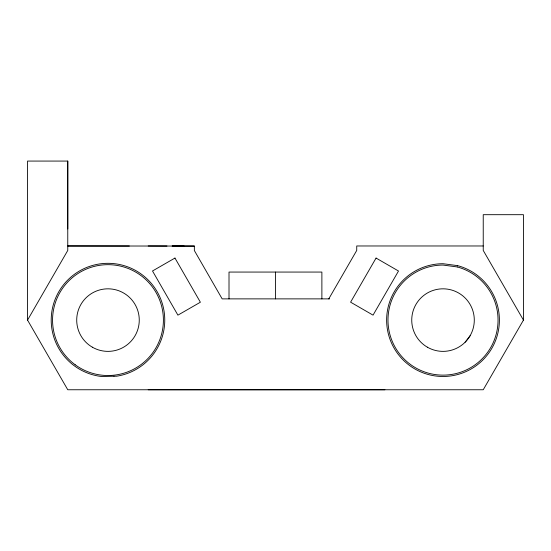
<?xml version="1.0" encoding="UTF-8"?>
<svg xmlns="http://www.w3.org/2000/svg" width="551" height="551" viewBox="0 0 551 551"><rect width="100%" height="100%" fill="white"/><g stroke="black" fill="none" stroke-linecap="round" stroke-linejoin="round"><path stroke-width="0.83" d="M27.55 320.097L27.55 161.071L67.766 161.071L67.766 250.443L27.55 320.097L67.766 389.757L483.234 389.757L523.45 320.097L523.45 214.69L483.234 214.69L483.234 250.443L523.45 320.097M67.766 228.947L67.766 161.071M129.333 246.021L67.773 245.973L194.358 246.063L194.351 250.533L222.163 298.876L329.629 298.876M328.768 298.876L356.731 250.443L356.731 245.973L483.234 245.973M465.134 342.219L470.106 335.738M184.055 246.063L172.098 246.035L194.358 246.063M384.908 389.757L148.205 389.757M148.205 245.973L166.981 246.021M321.88 298.876L321.88 272.063L229.009 272.063L229.009 298.876M275.445 272.063L275.445 298.876M376.064 258.061L350.594 302.175L373.041 315.138L398.511 271.016L376.064 258.061M174.963 258.054L152.503 270.982L177.911 315.144L200.378 302.217L174.963 258.054M113.981 376.223L101.77 376.526A56.774 56.774 0 0 1 59.467 290.604A56.774 56.774 0 0 1 155.217 288.593A56.774 56.774 0 0 1 116.564 376.216L113.981 376.223M457.605 265.637L443.018 263.715A56.381 56.381 0 0 0 391.913 343.927A56.381 56.381 0 0 0 486.209 356.339A56.381 56.381 0 0 0 457.605 265.637M457.261 266.946L443.018 265.065A55.031 55.031 0 0 0 393.138 343.356A55.031 55.031 0 0 0 485.169 355.471A55.031 55.031 0 0 0 457.261 266.946M75.184 364.769A55.417 55.417 0 0 0 163.068 326.164A55.417 55.417 0 0 0 85.694 269.356A55.417 55.417 0 0 0 75.184 364.769M92.348 347.185A31.283 31.283 0 0 0 139.265 320.097A31.283 31.283 0 0 0 92.348 293.008A31.283 31.283 0 0 0 92.348 347.185M427.376 347.185A31.283 31.283 0 0 0 474.294 320.097A31.283 31.283 0 0 0 427.376 293.008A31.283 31.283 0 0 0 427.376 347.185"/></g></svg>
